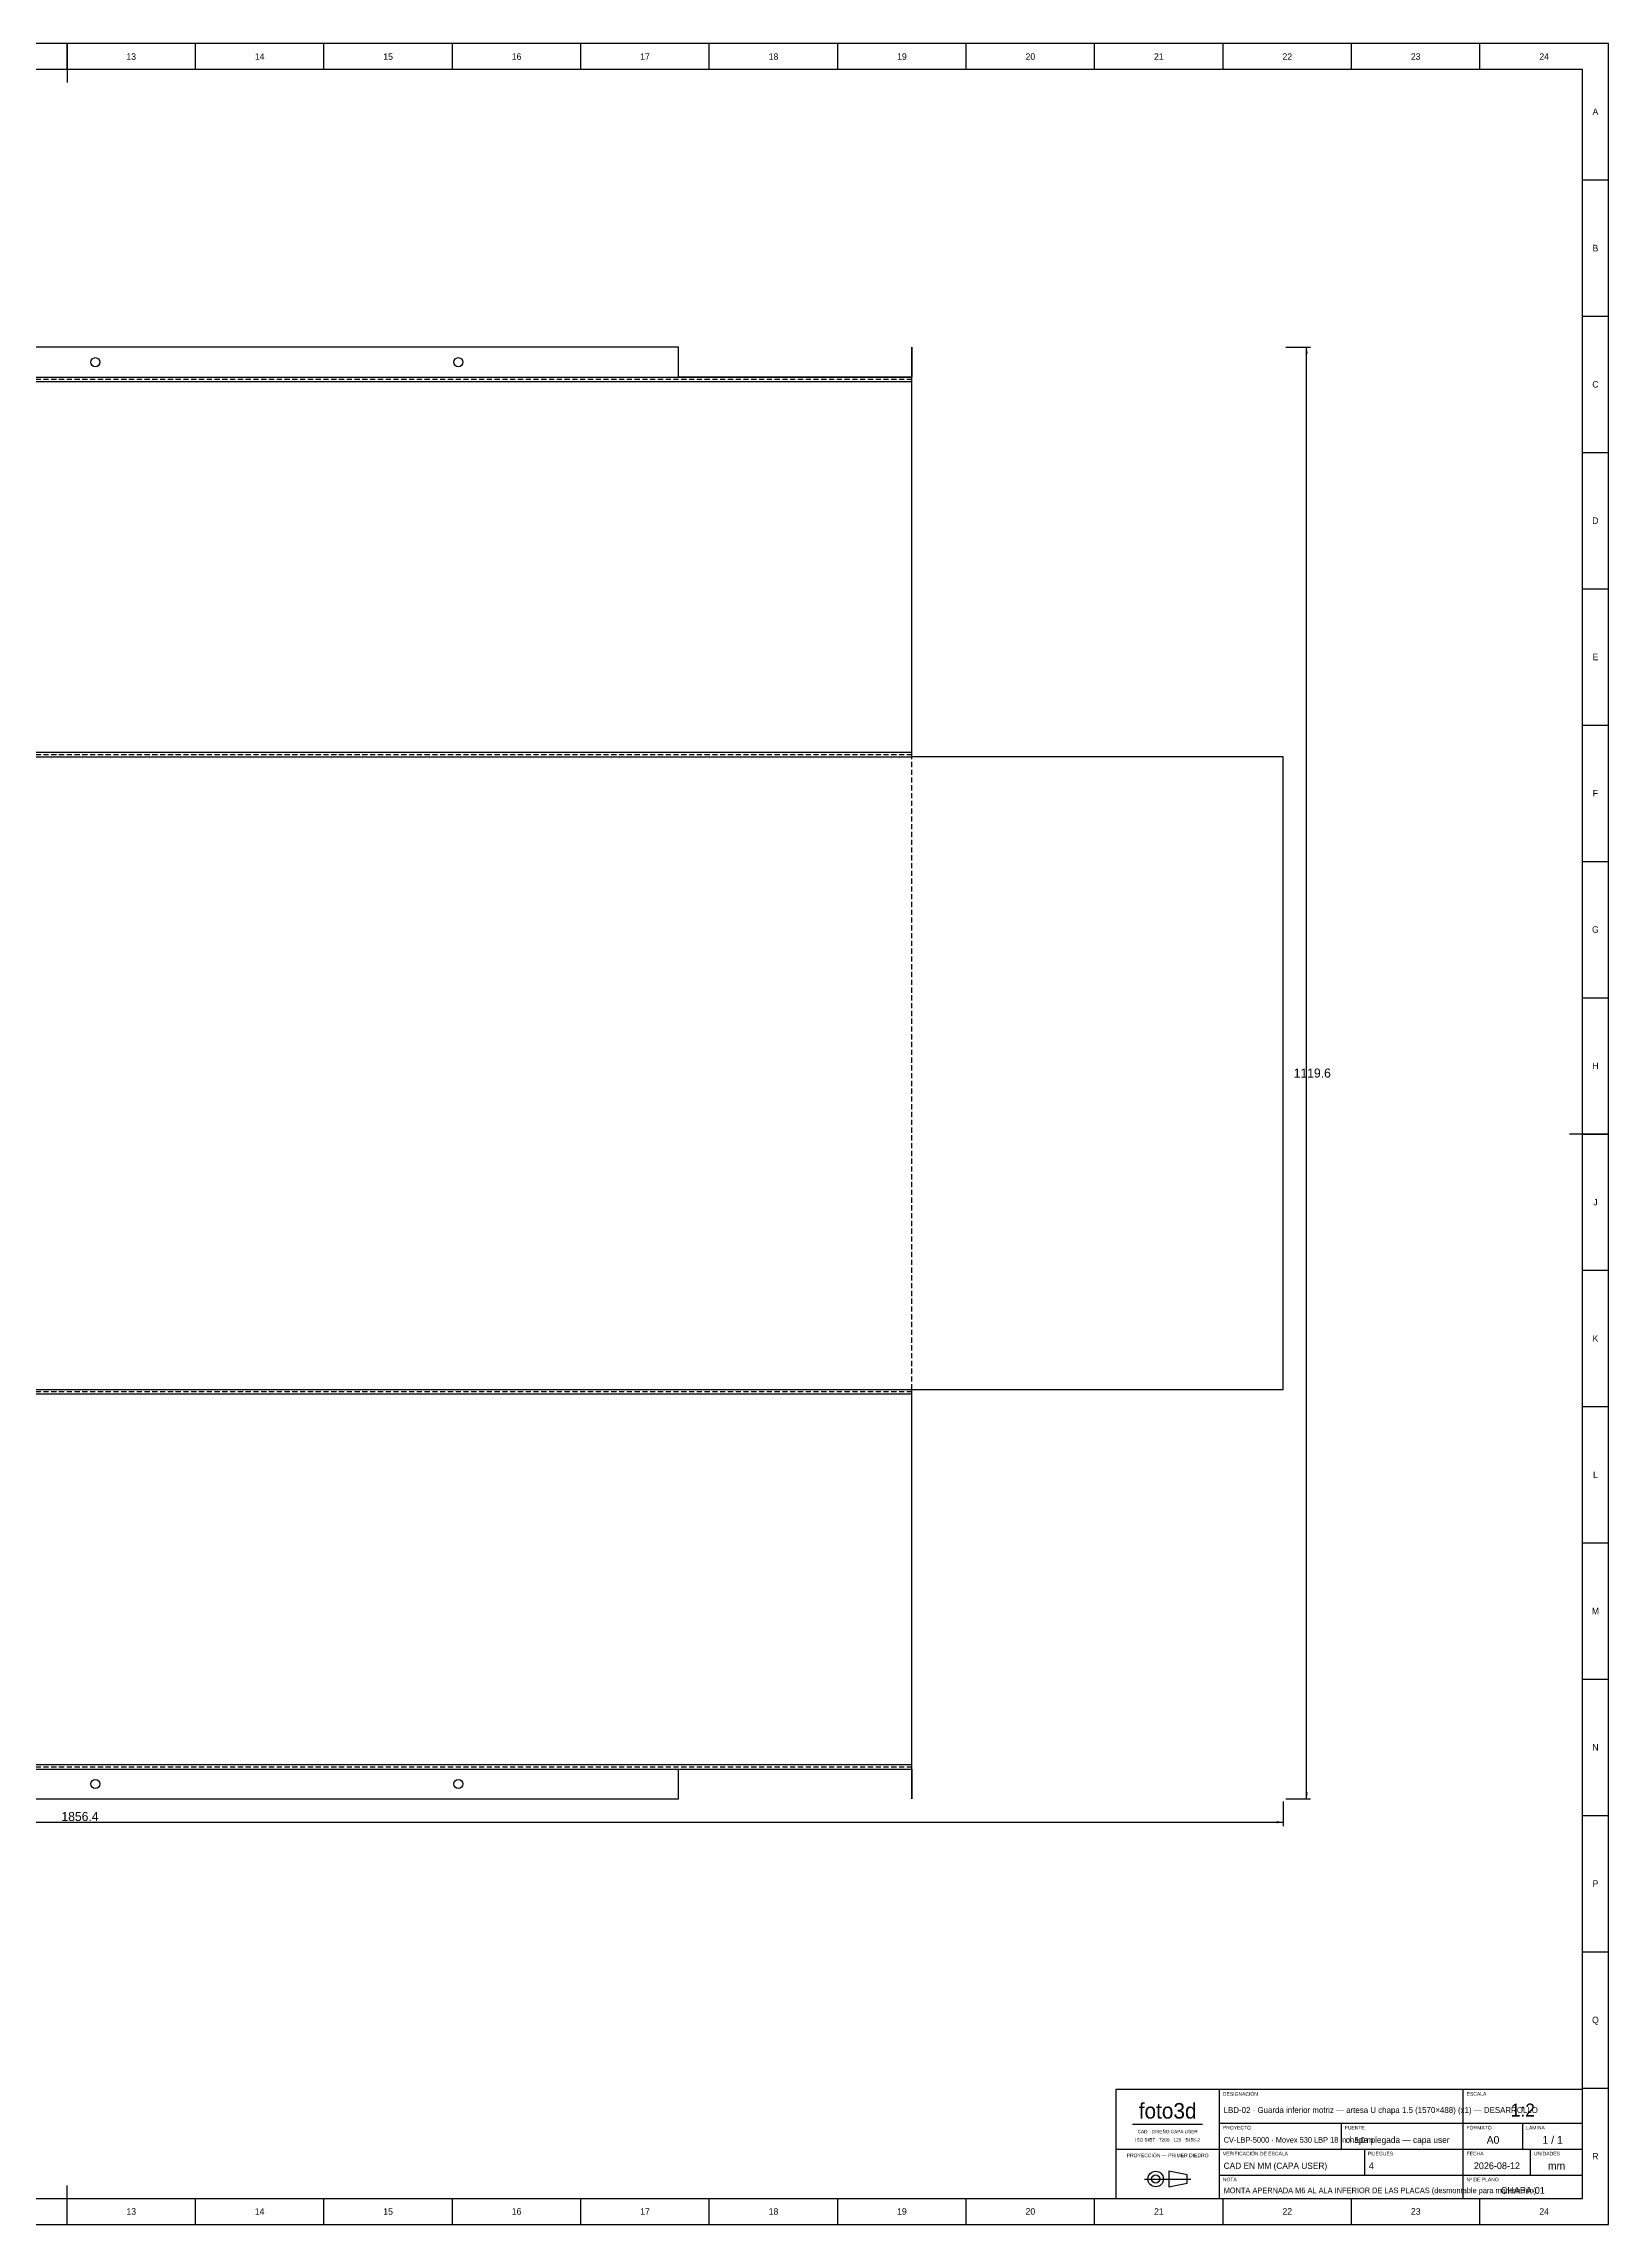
# Model space of a CAD drawing. Extents: x 0 to 2378, y 0 to 1682.
# Drawn here: x 1171 to 2378, y 0 to 1682 of the extents above; entities that cross this region are included whole.
import ezdxf
from ezdxf.enums import TextEntityAlignment as Align

# ---------------------------------------------------------------- set-up
doc = ezdxf.new("R2010")
doc.units = 0
doc.linetypes.add('DASHED', pattern=[6, 4, -2])
for name, color, linetype in [('COTAS', 7, 'CONTINUOUS'), ('FINA', 7, 'CONTINUOUS'), ('NORMA', 7, 'CONTINUOUS'), ('PLIEGUE', 1, 'DASHED'), ('TEXTO', 7, 'CONTINUOUS'), ('VISIBLE', 7, 'CONTINUOUS')]:
    doc.layers.add(name, color=color, linetype=linetype)

msp = doc.modelspace()

# ---------------------------------------------------------------- linework, layer by layer
at = {"layer": 'COTAS'}
for p, q in [((2129.195, 1447.785), (2148.195, 1447.785)), ((2145.195, 328.215), (2145.195, 1447.785)), ((2127.195, 326.215), (2127.195, 307.215)), ((2129.195, 328.215), (2148.195, 328.215)), ((270.805, 310.215), (2127.195, 310.215))]:
    msp.add_line(p, q, dxfattribs=at)
for points in [[(2145.195, 1447.785), (2146.095, 1442.785), (2144.295, 1442.785)], [(2145.195, 328.215), (2146.095, 333.215), (2144.295, 333.215)], [(2127.195, 310.215), (2122.195, 311.115), (2122.195, 309.315)]]:
    msp.add_solid(points, dxfattribs=at)
at = {"layer": 'FINA'}
for p, q in [((2378, 1682), (0, 1682)), ((1189, 1662), (1189, 1682)), ((1288.0833, 1662), (1288.0833, 1682)), ((1387.1667, 1662), (1387.1667, 1682)), ((1486.25, 1662), (1486.25, 1682)), ((1585.3333, 1662), (1585.3333, 1682)), ((1684.4167, 1662), (1684.4167, 1682)), ((1783.5, 1662), (1783.5, 1682)), ((1882.5833, 1662), (1882.5833, 1682)), ((1981.6667, 1662), (1981.6667, 1682)), ((2080.75, 1662), (2080.75, 1682)), ((2179.8333, 1662), (2179.8333, 1682)), ((2278.9167, 1662), (2278.9167, 1682)), ((2378, 0), (2378, 1682)), ((2358, 1576.875), (2378, 1576.875)), ((2358, 1471.75), (2378, 1471.75)), ((270.805, 1424.785), (1840.805, 1424.785)), ((270.805, 1421.395), (1840.805, 1421.395)), ((2358, 1366.625), (2378, 1366.625)), ((2358, 1261.5), (2378, 1261.5)), ((2358, 1156.375), (2378, 1156.375)), ((270.805, 1135.395), (1840.805, 1135.395)), ((270.805, 1132.005), (1840.805, 1132.005)), ((2358, 1051.25), (2378, 1051.25)), ((2358, 946.125), (2378, 946.125)), ((2358, 841), (2378, 841)), ((2358, 735.875), (2378, 735.875)), ((270.805, 644.005), (1840.805, 644.005)), ((270.805, 640.605), (1840.805, 640.605)), ((2358, 630.75), (2378, 630.75)), ((2358, 525.625), (2378, 525.625)), ((2358, 420.5), (2378, 420.5)), ((270.805, 354.605), (1840.805, 354.605)), ((270.805, 351.215), (1840.805, 351.215)), ((2358, 315.375), (2378, 315.375)), ((2358, 210.25), (2378, 210.25)), ((2358, 105.125), (2378, 105.125)), ((2011, 77.2), (2065, 77.2)), ((2078, 78), (2266, 78)), ((2172, 58), (2172, 78)), ((2266, 78), (2358, 78)), ((2312, 58), (2312, 78)), ((1998, 58), (2078, 58)), ((2078, 58), (2266, 58)), ((2190, 38), (2190, 58)), ((2266, 58), (2358, 58)), ((2318, 38), (2318, 58)), ((2020.06, 35), (2055.94, 35)), ((2078, 38), (2266, 38)), ((2266, 38), (2358, 38)), ((1189, 0), (1189, 20)), ((1288.0833, 0), (1288.0833, 20)), ((1387.1667, 0), (1387.1667, 20)), ((1486.25, 0), (1486.25, 20)), ((1585.3333, 0), (1585.3333, 20)), ((1684.4167, 0), (1684.4167, 20)), ((1783.5, 0), (1783.5, 20)), ((1882.5833, 0), (1882.5833, 20)), ((1981.6667, 0), (1981.6667, 20)), ((2080.75, 0), (2080.75, 20)), ((2179.8333, 0), (2179.8333, 20)), ((2278.9167, 0), (2278.9167, 20)), ((0, 0), (2378, 0))]:
    msp.add_line(p, q, dxfattribs=at)
at = {"layer": 'NORMA'}
for p, q in [((1189, 1682), (1189, 1652)), ((2358, 1662), (40, 1662)), ((2358, 20), (2358, 1662)), ((2378, 841), (2348, 841)), ((2358, 104), (1998, 104)), ((1998, 104), (1998, 20)), ((2078, 20), (2078, 104)), ((2266, 20), (2266, 104)), ((2358, 20), (2358, 104)), ((40, 20), (2358, 20)), ((1189, 0), (1189, 30)), ((1998, 20), (2358, 20))]:
    msp.add_line(p, q, dxfattribs=at)
at = {"layer": 'PLIEGUE'}
for p, q in [((270.805, 1423.095), (1840.805, 1423.095)), ((270.805, 1133.695), (1840.805, 1133.695)), ((1840.805, 644.005), (1840.805, 1132.005)), ((270.805, 642.305), (1840.805, 642.305)), ((270.805, 352.915), (1840.805, 352.915))]:
    msp.add_line(p, q, dxfattribs=at)
at = {"layer": 'TEXTO'}
for p, q in [((2053.18, 38.22), (2038.92, 40.98)), ((2038.92, 40.98), (2038.92, 29.02)), ((2053.18, 31.78), (2053.18, 38.22)), ((2038.92, 29.02), (2053.18, 31.78))]:
    msp.add_line(p, q, dxfattribs=at)
for radius in [5.98, 3.22]:
    msp.add_circle((2028.8, 35), radius, dxfattribs=at)
at = {"layer": 'VISIBLE'}
for p, q in [((1660.805, 1447.785), (270.805, 1447.785)), ((1660.805, 1424.785), (1660.805, 1447.785)), ((1840.805, 1132.005), (1840.805, 1447.785)), ((1840.805, 1447.785), (1840.805, 1447.785)), ((1840.805, 1447.785), (1840.805, 1447.785)), ((1840.805, 1447.785), (1840.805, 1447.785)), ((1840.805, 1447.785), (1840.805, 1424.785)), ((1840.805, 1424.785), (1660.805, 1424.785)), ((2127.195, 1132.005), (1840.805, 1132.005)), ((2127.195, 644.005), (2127.195, 1132.005)), ((1840.805, 328.215), (1840.805, 644.005)), ((1840.805, 644.005), (2127.195, 644.005)), ((1660.805, 328.215), (1660.805, 351.215)), ((1660.805, 351.215), (1840.805, 351.215)), ((1840.805, 351.215), (1840.805, 328.215)), ((270.805, 328.215), (1660.805, 328.215)), ((1840.805, 328.215), (1840.805, 328.215)), ((1840.805, 328.215), (1840.805, 328.215))]:
    msp.add_line(p, q, dxfattribs=at)
for centre in [(1210.805, 1436.285), (1490.805, 1436.285), (1210.805, 339.715), (1490.805, 339.715)]:
    msp.add_circle(centre, 3.5, dxfattribs=at)

# ---------------------------------------------------------------- texts
at = {"layer": 'COTAS'}
for s, p in [('1119.6', (2149.595, 888)), ('1856.4', (1199, 314.615))]:
    msp.add_text(s, height=7, dxfattribs=at).set_placement(p, align=Align.MIDDLE_CENTER)
at = {"layer": 'TEXTO'}
for s, height, p in [('13', 5, (1238.5417, 1672)), ('14', 5, (1337.625, 1672)), ('15', 5, (1436.7083, 1672)), ('16', 5, (1535.7917, 1672)), ('17', 5, (1634.875, 1672)), ('18', 5, (1733.9583, 1672)), ('19', 5, (1833.0417, 1672)), ('20', 5, (1932.125, 1672)), ('21', 5, (2031.2083, 1672)), ('22', 5, (2130.2917, 1672)), ('23', 5, (2229.375, 1672)), ('24', 5, (2328.4583, 1672)), ('A', 5, (2368, 1629.4375)), ('B', 5, (2368, 1524.3125)), ('C', 5, (2368, 1419.1875)), ('D', 5, (2368, 1314.0625)), ('E', 5, (2368, 1208.9375)), ('F', 5, (2368, 1103.8125)), ('G', 5, (2368, 998.6875)), ('H', 5, (2368, 893.5625)), ('J', 5, (2368, 788.4375)), ('K', 5, (2368, 683.3125)), ('L', 5, (2368, 578.1875)), ('M', 5, (2368, 473.0625)), ('N', 5, (2368, 367.9375)), ('P', 5, (2368, 262.8125)), ('Q', 5, (2368, 157.6875)), ('foto3d', 12, (2038, 87.6)), ('1:2', 10, (2312, 88.2)), ('CAD · DISEÑO CAPA USER', 2.6, (2038, 71.6)), ('A0', 6, (2289, 65.2)), ('1 / 1', 6, (2335, 65.2)), ('PROYECCIÓN — PRIMER DIEDRO', 2.8, (2038, 53.2)), ('ISO 5457 · 7200 · 129 · 5456-2', 2.6, (2038, 65.2)), ('R', 5, (2368, 52.5625)), ('2026-08-12', 5.2, (2292, 45.2)), ('mm', 6, (2338, 45.2)), ('CHAPA-01', 5.2, (2312, 26.2)), ('13', 5, (1238.5417, 10)), ('14', 5, (1337.625, 10)), ('15', 5, (1436.7083, 10)), ('16', 5, (1535.7917, 10)), ('17', 5, (1634.875, 10)), ('18', 5, (1733.9583, 10)), ('19', 5, (1833.0417, 10)), ('20', 5, (1932.125, 10)), ('21', 5, (2031.2083, 10)), ('22', 5, (2130.2917, 10)), ('23', 5, (2229.375, 10)), ('24', 5, (2328.4583, 10))]:
    msp.add_text(s, height=height, dxfattribs=at).set_placement(p, align=Align.MIDDLE_CENTER)
for s, p in [('DESIGNACIÓN', (2080.6, 99.2)), ('ESCALA', (2268.6, 99.2)), ('PROYECTO', (2080.6, 73.2)), ('FUENTE', (2174.6, 73.2)), ('FORMATO', (2268.6, 73.2)), ('LÁMINA', (2314.6, 73.2)), ('VERIFICACIÓN DE ESCALA', (2080.6, 53.2)), ('PLIEGUES', (2192.6, 53.2)), ('FECHA', (2268.6, 53.2)), ('UNIDADES', (2320.6, 53.2)), ('NOTA', (2080.6, 33.2)), ('Nº DE PLANO', (2268.6, 33.2))]:
    msp.add_text(s, height=2.8, dxfattribs=at).set_placement(p)
for s, height, p in [('LBD-02 · Guarda inferior motriz — artesa U chapa 1.5 (1570×488) (x1) — DESARROLLO', 4.5588, (2081.2, 88.2)), ('CV-LBP-5000 · Movex 530 LBP 18 in × 5.0 m', 4.2659, (2081.2, 65.2)), ('chapa plegada — capa user', 4.8, (2175.2, 65.2)), ('CAD EN MM (CAPA USER)', 4.8, (2081.2, 45.2)), ('4', 5.2, (2193.2, 45.2)), ('MONTA APERNADA M6 AL ALA INFERIOR DE LAS PLACAS (desmontable para mantención)', 4.2702, (2081.2, 26.2))]:
    msp.add_text(s, height=height, dxfattribs=at).set_placement(p, align=Align.MIDDLE_LEFT)

doc.saveas('drawing.dxf')
